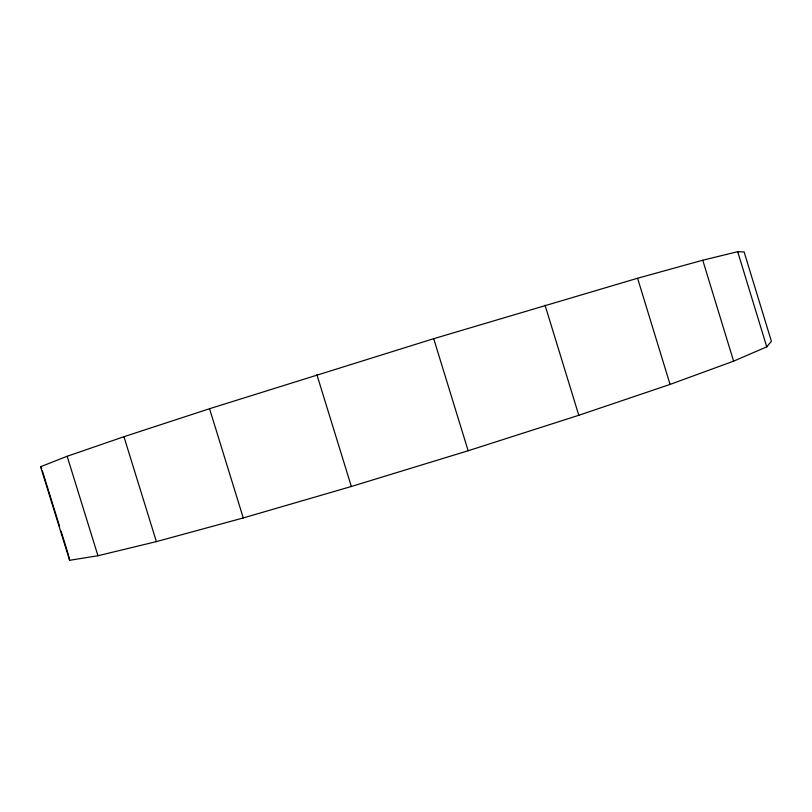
<?xml version="1.0" encoding="UTF-8"?>
<svg xmlns="http://www.w3.org/2000/svg" width="812" height="812" viewBox="0 0 812 812"><rect width="100%" height="100%" fill="white"/><g stroke="black" fill="none" stroke-linecap="round" stroke-linejoin="round"><path stroke-width="1.22" d="M766.751 346.836L771.4 341.284L744.127 251.953L737.692 251.7L702.756 260.216L637.582 278.252L433.699 338.685L209.547 408.72L123.942 436.714L67.142 456.283L40.6 466.697L69.609 560.3L97.947 555.743L156.391 541.614L243.275 517.944L351.342 486.489L468.148 450.751L578.794 415.287L670.073 384.411L733.601 361.157L766.751 346.836L737.692 251.7M40.6 466.697L41.666 468.575M67.142 456.283L97.947 555.743M42.417 470.98L59.581 526.359M61.073 531.17L68.533 555.246M316.903 374.718L351.342 486.489M209.547 408.72L243.275 517.944M123.942 436.714L156.391 541.614M637.582 278.252L670.073 384.411M545.045 305.2L578.794 415.287M433.699 338.685L468.148 450.751M702.756 260.216L733.601 361.157M68.898 556.453L69.609 560.3"/></g></svg>
